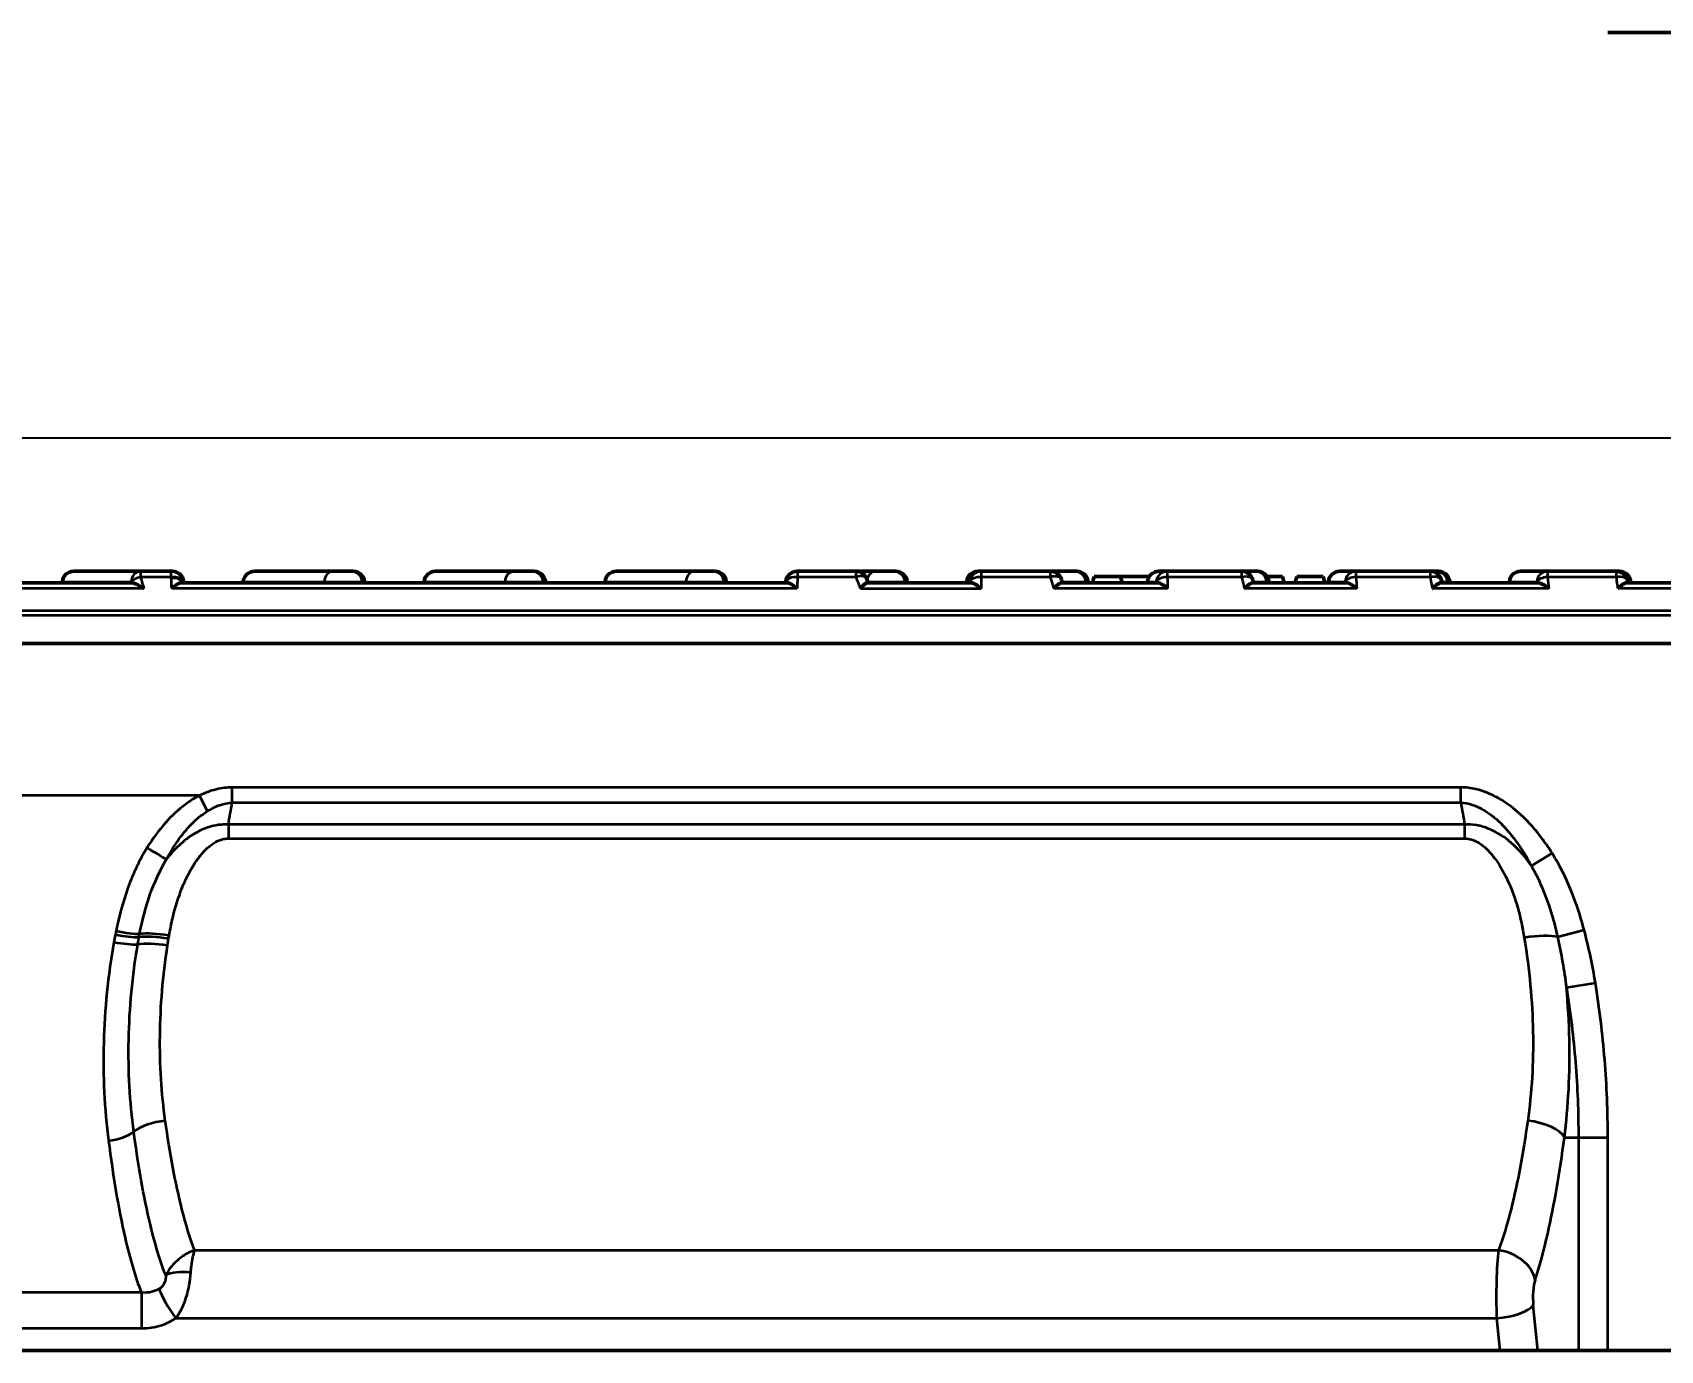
# Model space of a CAD drawing. Header units: millimetres. Extents: x 0 to 1485, y 0 to 1050.
# Drawn here: x 563 to 777.3, y 664.6 to 837.9 of the extents above; entities that cross this region are included whole.
import ezdxf

# ---------------------------------------------------------------- set-up
doc = ezdxf.new("R2010")
doc.units = ezdxf.units.MM
doc.header["$LTSCALE"] = 2.5
for name, color, linetype, lineweight in [('Bemaßung (ISO)', 7, 'Continuous', 25), ('Sichtbar (ISO)', 7, 'Continuous', 50), ('Sichtbar schmal (ISO)', 7, 'Continuous', 35)]:
    doc.layers.add(name, color=color, linetype=linetype, lineweight=lineweight)
doc.styles.add('TXT 3_5', font='isocpeur.ttf')
doc.dimstyles.new('Anrin Standard (DIN)', dxfattribs={"dimscale": 2.5, "dimtxt": 3.5, "dimasz": 2.5, "dimexe": 2, "dimexo": 0, "dimgap": 0.8, "dimtad": 1, "dimrnd": 1e-08, "dimtxsty": 'TXT 3_5', "dimcen": 0.09, "dimdle": 10, "dimclrd": 256, "dimclre": 256, "dimclrt": 256, "dimadec": 0, "dimazin": 2, "dimtfac": 0.714286, "dimtmove": 0, "dimatfit": 3, "dimfxl": 1, "dimtolj": 1, "dimlwd": -1, "dimlwe": -1, "dimarcsym": 0})

# ---------------------------------------------------------------- blocks, each defined once
blk = doc.blocks.new('*D34')
at = {"layer": 'Bemaßung (ISO)', "transparency": 16777216}
for p, q in [((420.15, 757.56), (420.15, 789.56)), ((1420.15, 759.56), (1420.15, 789.56)), ((1413.9, 784.56), (426.4, 784.56))]:
    blk.add_line(p, q, dxfattribs=at)
for points in [[(426.4, 785.6), (426.4, 783.52), (420.15, 784.56)], [(1413.9, 785.6), (1413.9, 783.52), (1420.15, 784.56)]]:
    blk.add_solid(points, dxfattribs=at)
at = {"layer": 'Defpoints', "color": 0, "transparency": 16777216}
for p in [(420.15, 784.56), (1420.15, 759.56), (420.15, 757.56)]:
    blk.add_point(p, dxfattribs=at)
at = {"layer": 'Bemaßung (ISO)', "transparency": 16777216, "insert": (909.65, 795.31), "char_height": 8.75, "attachment_point": 1, "style": 'TXT 3_5'}
blk.add_mtext('\\A1;1000', dxfattribs=at)

msp = doc.modelspace()

# ---------------------------------------------------------------- linework, layer by layer
at = {"layer": 'Sichtbar (ISO)'}
for p, q in [((784.219, 837.934), (770.358, 837.934)), ((575.991, 765.558), (558.926, 765.558)), ((566.921, 765.688), (566.91, 765.558)), ((577.224, 767.058), (568.416, 767.058)), ((577.224, 767.058), (581.257, 767.058)), ((581.4, 767.058), (581.257, 767.058)), ((662.388, 765.558), (582.573, 765.558)), ((582.894, 765.688), (582.905, 765.558)), ((590.731, 765.688), (590.72, 765.558)), ((602.586, 767.058), (592.225, 767.058)), ((604.922, 767.058), (602.586, 767.058)), ((605.209, 767.058), (604.922, 767.058)), ((606.704, 765.688), (606.715, 765.558)), ((614.541, 765.688), (614.529, 765.558)), ((626.396, 767.058), (616.035, 767.058)), ((628.732, 767.058), (626.396, 767.058)), ((629.019, 767.058), (628.732, 767.058)), ((630.513, 765.688), (630.525, 765.558)), ((638.35, 765.688), (638.339, 765.558)), ((650.205, 767.058), (639.844, 767.058)), ((652.541, 767.058), (650.205, 767.058)), ((652.828, 767.058), (652.541, 767.058)), ((654.323, 765.688), (654.334, 765.558)), ((662.16, 765.688), (662.148, 765.558)), ((663.711, 767.058), (663.654, 767.058)), ((663.711, 767.058), (671.425, 767.058)), ((674.015, 767.058), (671.425, 767.058)), ((672.925, 765.558), (686.57, 765.558)), ((676.351, 767.058), (674.015, 767.058)), ((676.638, 767.058), (676.351, 767.058)), ((678.132, 765.688), (678.144, 765.558)), ((685.969, 765.688), (685.958, 765.558)), ((687.875, 767.058), (687.463, 767.058)), ((687.875, 767.058), (697, 767.058)), ((697.824, 767.058), (697, 767.058)), ((700.16, 767.058), (697.824, 767.058)), ((698.459, 765.558), (711.08, 765.558)), ((700.447, 767.058), (700.16, 767.058)), ((701.942, 765.688), (701.953, 765.558)), ((702.533, 765.558), (702.747, 766.358)), ((706.211, 766.358), (702.747, 766.358)), ((710.004, 766.358), (706.211, 766.358)), ((706.426, 765.558), (706.211, 766.358)), ((709.779, 765.688), (709.767, 765.558)), ((712.368, 767.058), (711.273, 767.058)), ((712.368, 767.058), (722.184, 767.058)), ((723.97, 767.058), (722.184, 767.058)), ((735.931, 765.558), (723.608, 765.558)), ((724.257, 767.058), (723.97, 767.058)), ((727.545, 766.358), (725.526, 766.358)), ((725.751, 765.688), (725.763, 765.558)), ((727.759, 765.558), (727.545, 766.358)), ((729.199, 765.558), (729.414, 766.358)), ((732.878, 766.358), (729.414, 766.358)), ((733.092, 765.558), (732.878, 766.358)), ((733.588, 765.688), (733.577, 765.558)), ((737.204, 767.058), (735.082, 767.058)), ((737.204, 767.058), (747.005, 767.058)), ((747.78, 767.058), (747.005, 767.058)), ((748.066, 767.058), (747.78, 767.058)), ((761.143, 765.558), (748.4, 765.558)), ((749.561, 765.688), (749.572, 765.558)), ((757.398, 765.688), (757.386, 765.558)), ((762.403, 767.058), (758.892, 767.058)), ((762.403, 767.058), (771.485, 767.058)), ((771.589, 767.058), (771.485, 767.058)), ((771.876, 767.058), (771.589, 767.058)), ((786.747, 765.558), (772.854, 765.558)), ((773.37, 765.688), (773.382, 765.558)), ((1420.146, 757.558), (420.146, 757.558)), ((756.137, 664.558), (447.298, 664.558)), ((756.137, 664.558), (761.133, 664.558)), ((761.133, 664.558), (766.494, 664.558)), ((770.358, 664.558), (766.494, 664.558)), ((784.219, 664.558), (770.358, 664.558))]:
    msp.add_line(p, q, dxfattribs=at)
for centre, start, end in [((568.416, 765.558), 90, 175), ((581.4, 765.558), 5, 90), ((592.225, 765.558), 90, 175), ((605.209, 765.558), 5, 90), ((616.035, 765.558), 90, 175), ((629.019, 765.558), 5, 90), ((639.844, 765.558), 90, 175), ((652.828, 765.558), 5, 90), ((663.654, 765.558), 90, 175), ((671.425, 765.558), 20.24679, 90), ((676.638, 765.558), 5, 90), ((687.463, 765.558), 90, 175), ((697, 765.558), 17.16298, 90), ((700.447, 765.558), 5, 90), ((711.273, 765.558), 90, 175), ((722.184, 765.558), 14.29063, 90), ((724.257, 765.558), 5, 90), ((735.082, 765.558), 90, 175), ((747.005, 765.558), 11.57049, 90), ((748.066, 765.558), 5, 90), ((758.892, 765.558), 90, 175), ((771.485, 765.558), 8.95534, 90), ((771.876, 765.558), 5, 90)]:
    msp.add_arc(centre, 1.5, start, end, dxfattribs=at)
for centre, major_axis, ratio, start_param, end_param in [((514.284, 722.66), (166.469, -2.683), 0.8671946, 0.3202383, 0.3240057), ((523.558, 725.94), (181.041, -2.59), 0.8673581, 0.2715111, 0.2744249), ((534.349, 730.19), (193.85, -2.395), 0.8675059, 0.2261135, 0.2283659), ((546.989, 735.3), (204.635, -2.108), 0.8676351, 0.1831134, 0.1848332), ((561.776, 741.149), (213.151, -1.742), 0.8677446, 0.1417637, 0.1430373)]:
    msp.add_ellipse(centre, major_axis=major_axis, ratio=ratio, start_param=start_param, end_param=end_param, dxfattribs=at)
msp.add_open_spline([(575.991, 765.558), (575.996, 765.558), (576.002, 765.557), (576.007, 765.557)], degree=3, dxfattribs=at)
for points, knots in [([(577.64, 764.808), (577.637, 764.809), (577.635, 764.811), (577.419, 764.957), (577.204, 765.089), (576.8, 765.307), (576.607, 765.398), (576.275, 765.517), (576.127, 765.554), (576.007, 765.557)], [-0.00088097, -0.00088097, -0.00088097, -0.00088097, 0, 0, 0.08138958, 0.08138958, 0.15787583, 0.15787583, 0.22456904, 0.22456904, 0.22456904, 0.22456904]), ([(582.573, 765.558), (582.527, 765.558), (582.475, 765.548), (582.289, 765.494), (582.137, 765.417), (581.771, 765.185), (581.546, 765.01), (581.322, 764.811), (581.32, 764.809), (581.319, 764.808)], [0.06549671, 0.06549671, 0.06549671, 0.06549671, 0.09741658, 0.09741658, 0.16988112, 0.16988112, 0.26464108, 0.26464108, 0.26538134, 0.26538134, 0.26538134, 0.26538134]), ([(663.626, 764.808), (663.625, 764.809), (663.623, 764.811), (663.387, 765.024), (663.151, 765.208), (662.783, 765.436), (662.64, 765.506), (662.471, 765.551), (662.427, 765.558), (662.388, 765.558)], [-0.00074091, -0.00074091, -0.00074091, -0.00074091, 0, 0, 0.1015583, 0.1015583, 0.17270834, 0.17270834, 0.2004343, 0.2004343, 0.2004343, 0.2004343]), ([(672.925, 765.558), (672.902, 765.558), (672.877, 765.554), (672.765, 765.523), (672.661, 765.463), (672.459, 765.31), (672.366, 765.228), (672.173, 765.038), (672.072, 764.93), (671.97, 764.811), (671.969, 764.809), (671.968, 764.808)], [0.13009079, 0.13009079, 0.13009079, 0.13009079, 0.14981483, 0.14981483, 0.21349869, 0.21349869, 0.26283281, 0.26283281, 0.31326529, 0.31326529, 0.31393801, 0.31393801, 0.31393801, 0.31393801]), ([(687.857, 764.808), (687.855, 764.809), (687.853, 764.811), (687.654, 764.984), (687.455, 765.137), (687.093, 765.375), (686.924, 765.466), (686.702, 765.542), (686.631, 765.558), (686.57, 765.558)], [-0.00076426, -0.00076426, -0.00076426, -0.00076426, 0, 0, 0.0839687, 0.0839687, 0.16183094, 0.16183094, 0.20334685, 0.20334685, 0.20334685, 0.20334685]), ([(698.459, 765.558), (698.424, 765.558), (698.384, 765.549), (698.24, 765.498), (698.122, 765.425), (697.827, 765.195), (697.642, 765.017), (697.457, 764.811), (697.456, 764.809), (697.454, 764.808)], [0.11973499, 0.11973499, 0.11973499, 0.11973499, 0.14915241, 0.14915241, 0.21600036, 0.21600036, 0.30511696, 0.30511696, 0.30579842, 0.30579842, 0.30579842, 0.30579842]), ([(712.418, 764.808), (712.416, 764.809), (712.414, 764.811), (712.228, 764.966), (712.043, 765.105), (711.698, 765.331), (711.535, 765.422), (711.273, 765.529), (711.166, 765.558), (711.08, 765.558)], [-0.00077973, -0.00077973, -0.00077973, -0.00077973, 0, 0, 0.07678225, 0.07678225, 0.14932409, 0.14932409, 0.20652975, 0.20652975, 0.20652975, 0.20652975]), ([(723.608, 765.558), (723.558, 765.558), (723.499, 765.542), (723.317, 765.465), (723.183, 765.376), (722.888, 765.14), (722.724, 764.986), (722.56, 764.811), (722.559, 764.809), (722.557, 764.808)], [0.10962198, 0.10962198, 0.10962198, 0.10962198, 0.14984933, 0.14984933, 0.22061978, 0.22061978, 0.2974342, 0.2974342, 0.29812588, 0.29812588, 0.29812588, 0.29812588]), ([(737.323, 764.808), (737.321, 764.809), (737.319, 764.811), (737.15, 764.947), (736.98, 765.071), (736.661, 765.28), (736.507, 765.368), (736.221, 765.5), (736.086, 765.545), (735.96, 765.557), (735.945, 765.558), (735.931, 765.558)], [-0.00079685, -0.00079685, -0.00079685, -0.00079685, 0, 0, 0.06880607, 0.06880607, 0.13453709, 0.13453709, 0.20075539, 0.20075539, 0.21008556, 0.21008556, 0.21008556, 0.21008556]), ([(748.4, 765.558), (748.334, 765.558), (748.252, 765.533), (748.042, 765.431), (747.906, 765.341), (747.618, 765.111), (747.463, 764.97), (747.308, 764.811), (747.306, 764.809), (747.304, 764.808)], [0.09969693, 0.09969693, 0.09969693, 0.09969693, 0.15107395, 0.15107395, 0.21896037, 0.21896037, 0.28997589, 0.28997589, 0.29067762, 0.29067762, 0.29067762, 0.29067762]), ([(762.596, 764.808), (762.594, 764.809), (762.592, 764.811), (762.289, 765.044), (761.995, 765.235), (761.554, 765.459), (761.395, 765.519), (761.222, 765.553), (761.181, 765.558), (761.143, 765.558)], [-0.00081618, -0.00081618, -0.00081618, -0.00081618, 0, 0, 0.12085206, 0.12085206, 0.20673674, 0.20673674, 0.23593102, 0.23593102, 0.23593102, 0.23593102]), ([(772.854, 765.558), (772.85, 765.558), (772.845, 765.557), (772.757, 765.554), (772.653, 765.516), (772.419, 765.392), (772.287, 765.303), (772.011, 765.086), (771.865, 764.955), (771.717, 764.811), (771.716, 764.809), (771.714, 764.808)], [0.08991015, 0.08991015, 0.08991015, 0.08991015, 0.0931565, 0.0931565, 0.15383938, 0.15383938, 0.21700703, 0.21700703, 0.2827043, 0.2827043, 0.28341593, 0.28341593, 0.28341593, 0.28341593])]:
    msp.add_open_spline(points, degree=3, knots=knots, dxfattribs=at)
at = {"layer": 'Sichtbar schmal (ISO)'}
for p, q in [((566.921, 765.688), (575.971, 765.688)), ((577.224, 767.058), (577.224, 766.308)), ((581.257, 766.308), (577.224, 766.308)), ((581.257, 766.308), (581.257, 767.058)), ((582.747, 765.688), (582.894, 765.688)), ((590.731, 765.688), (601.375, 765.688)), ((601.366, 765.558), (601.375, 765.688)), ((601.375, 765.688), (606.409, 765.688)), ((606.42, 765.558), (606.409, 765.688)), ((606.409, 765.688), (606.704, 765.688)), ((614.541, 765.688), (625.185, 765.688)), ((625.175, 765.558), (625.185, 765.688)), ((625.185, 765.688), (630.218, 765.688)), ((630.23, 765.558), (630.218, 765.688)), ((630.218, 765.688), (630.513, 765.688)), ((638.35, 765.688), (648.994, 765.688)), ((648.985, 765.558), (648.994, 765.688)), ((648.994, 765.688), (654.028, 765.688)), ((654.039, 765.558), (654.028, 765.688)), ((654.028, 765.688), (654.323, 765.688)), ((662.16, 765.688), (662.219, 765.688)), ((663.711, 767.058), (663.711, 766.308)), ((671.425, 766.308), (663.711, 766.308)), ((671.425, 766.308), (671.425, 767.058)), ((672.975, 765.688), (677.837, 765.688)), ((677.849, 765.558), (677.837, 765.688)), ((677.837, 765.688), (678.132, 765.688)), ((685.969, 765.688), (686.392, 765.688)), ((687.875, 767.058), (687.875, 766.308)), ((697, 766.308), (687.875, 766.308)), ((697, 766.308), (697, 767.058)), ((698.529, 765.688), (701.647, 765.688)), ((701.658, 765.558), (701.647, 765.688)), ((701.647, 765.688), (701.942, 765.688)), ((709.779, 765.688), (710.904, 765.688)), ((712.368, 767.058), (712.368, 766.308)), ((722.184, 766.308), (712.368, 766.308)), ((722.184, 766.308), (722.184, 767.058)), ((723.698, 765.688), (725.456, 765.688)), ((725.468, 765.558), (725.456, 765.688)), ((725.456, 765.688), (725.751, 765.688)), ((733.588, 765.688), (735.768, 765.688)), ((737.204, 767.058), (737.204, 766.308)), ((747.005, 766.308), (737.204, 766.308)), ((747.005, 766.308), (747.005, 767.058)), ((748.509, 765.688), (749.266, 765.688)), ((749.277, 765.558), (749.266, 765.688)), ((749.266, 765.688), (749.561, 765.688)), ((757.398, 765.688), (761.004, 765.688)), ((762.403, 767.058), (762.403, 766.308)), ((771.485, 766.308), (762.403, 766.308)), ((771.485, 766.308), (771.485, 767.058)), ((772.983, 765.688), (773.075, 765.688)), ((773.087, 765.558), (773.075, 765.688)), ((773.075, 765.688), (773.37, 765.688)), ((577.64, 764.808), (557.718, 764.808)), ((663.626, 764.808), (581.319, 764.808)), ((671.968, 764.808), (687.857, 764.808)), ((712.418, 764.808), (697.454, 764.808)), ((737.323, 764.808), (722.557, 764.808)), ((762.596, 764.808), (747.304, 764.808)), ((788.269, 764.808), (771.714, 764.808)), ((919.646, 761.846), (420.646, 761.846)), ((919.646, 761.226), (420.646, 761.226)), ((584.987, 737.558), (541.019, 737.558)), ((584.987, 737.558), (586.002, 735.492)), ((751.004, 738.629), (589.288, 738.629)), ((589.288, 736.629), (589.288, 738.629)), ((751.004, 736.629), (751.004, 738.629)), ((589.288, 736.629), (751.004, 736.629)), ((751.505, 733.74), (588.786, 733.74)), ((588.786, 733.74), (588.786, 731.909)), ((751.505, 733.74), (751.505, 731.909)), ((588.786, 731.909), (751.505, 731.909)), ((763.019, 729.995), (760.301, 728.29)), ((763.742, 718.958), (767.247, 719.877)), ((764.912, 712.318), (768.726, 712.936)), ((764.644, 692.558), (766.494, 692.558)), ((766.494, 692.558), (766.494, 664.558)), ((766.494, 692.558), (770.358, 692.558)), ((770.358, 664.558), (770.358, 692.558)), ((584.32, 677.741), (755.972, 677.741)), ((577.327, 672.17), (548.679, 672.17)), ((577.327, 672.17), (577.327, 667.465)), ((581.859, 668.796), (755.723, 668.796)), ((755.723, 668.796), (756.137, 664.558)), ((761.133, 664.558), (760.553, 670.506)), ((548.679, 667.465), (577.327, 667.465))]:
    msp.add_line(p, q, dxfattribs=at)
for centre, major_axis, ratio, start_param, end_param in [((577.224, 765.558), (0, 1.5), 0.8387237, 0, 1.4835299), ((577.224, 765.558), (1.448, 0.392), 0.4868165, 1.4398448, 2.471518), ((581.257, 765.558), (0, 1.5), 0.9973786, 4.7996554, 6.2831853), ((581.257, 765.558), (1.498, 0.069), 0.4996066, 0.0833098, 1.5479023), ((581.262, 765.427), (1.498, 0.068), 0.49962, 0.0848877, 1.5482944), ((602.586, 765.558), (0, 1.5), 0.8102979, 0, 1.4835299), ((604.922, 765.558), (0, 1.5), 0.9947477, 4.7996554, 6.2831853), ((626.396, 765.558), (0, 1.5), 0.8102979, 0, 1.4835299), ((628.732, 765.558), (0, 1.5), 0.9947477, 4.7996554, 6.2831853), ((650.205, 765.558), (0, 1.5), 0.8102979, 0, 1.4835299), ((652.541, 765.558), (0, 1.5), 0.9947477, 4.7996554, 6.2831853), ((663.711, 765.558), (0, 1.5), 0.998949, 0, 1.4835299), ((663.711, 765.558), (-1.497, 0.091), 0.4993017, 4.7428818, 6.2304608), ((671.425, 765.558), (1.407, 0.519), 0.4762896, 0, 1.3968888), ((674.015, 765.558), (0, 1.5), 0.8102979, 0, 1.2632709), ((676.351, 765.558), (0, 1.5), 0.9947477, 4.7996554, 6.2831853), ((687.875, 765.558), (0, 1.5), 0.9924609, 0, 1.4835299), ((687.875, 765.558), (-1.5, 0.025), 0.4999467, 4.7208152, 6.1417356), ((697, 765.558), (1.433, 0.443), 0.4830211, 0, 1.4227103), ((697.824, 765.558), (0, 1.5), 0.8102979, 0, 0.308236), ((700.16, 765.558), (0, 1.5), 0.9947477, 4.7996554, 6.2831853), ((712.368, 765.558), (0, 1.5), 0.9799409, 0, 1.4835299), ((712.368, 765.558), (-1.499, -0.042), 0.4998516, 4.6983267, 6.0519092), ((722.184, 765.558), (1.454, 0.37), 0.4882611, 0, 1.4470606), ((723.97, 765.558), (0, 1.5), 0.9947477, 4.7996554, 6.2831853), ((737.204, 765.558), (0, 1.5), 0.9611534, 0, 1.4835299), ((737.204, 765.558), (-1.496, -0.112), 0.498955, 4.6750978, 5.9603247), ((747.005, 765.558), (1.47, 0.301), 0.4923213, 0, 1.4703408), ((747.78, 765.558), (0, 1.5), 0.9947477, 4.7996554, 6.2831853), ((762.403, 765.558), (0, 1.5), 0.935721, 0, 1.4835299), ((762.403, 765.558), (1.489, 0.185), 0.497135, 1.5091569, 2.724625), ((771.485, 765.558), (1.482, 0.233), 0.4954078, 0, 1.4928852), ((771.589, 765.558), (0, 1.5), 0.9947477, 4.7996554, 6.2831853), ((578.09, 730.948), (3.364, -2.164), 0.0500202, 4.7445439, 5.5968194), ((573.716, 718.943), (3.933, -0.73), 0.1638131, 4.7427984, 5.6647222), ((573.901, 719.904), (3.924, -0.776), 0.1548249, 4.7429921, 5.6597427), ((573.992, 720.356), (-3.916, 0.814), 0.1504953, 1.6020732, 2.5165194), ((580.77, 716.764), (-4.946, 0.73), 0.2137347, 4.7439152, 5.657712), ((580.911, 717.688), (-4.939, 0.776), 0.2074003, 4.7449598, 5.6526043), ((580.977, 718.094), (4.933, -0.818), 0.2045184, 1.6047168, 2.5093146), ((759.361, 717.81), (-4.938, -0.784), 0.206567, 3.589537, 4.6796033), ((580.477, 692.558), (4.957, 0.658), 0.4408493, 1.5123365, 2.5034107), ((759.815, 692.558), (4.957, -0.658), 0.4408493, 0.292505, 1.6292562), ((573, 693.949), (-3.964, -0.537), 0.4436245, 1.5108164, 2.5022777), ((756.479, 671.532), (0, -8), 0.1004809, 3.8238431, 5.0614548), ((755.972, 673.86), (-4.748, 1.566), 0.7598963, 3.5510984, 4.9579654), ((583.84, 673.168), (-3.963, 0.543), 0.4059027, 4.7679743, 5.7527529), ((761.308, 671.532), (0, 3), 0.2679492, 0.6822505, 1.9198622), ((581.859, 670.164), (2.204, -3.338), 0.1966396, 3.7477744, 5.0018261), ((755.723, 670.506), (4.976, 0.485), 0.3405929, 4.6791847, 6.0043068)]:
    msp.add_ellipse(centre, major_axis=major_axis, ratio=ratio, start_param=start_param, end_param=end_param, dxfattribs=at)
for points, knots in [([(576.007, 765.557), (576.007, 765.559), (576.007, 765.56), (575.994, 765.604), (575.983, 765.646), (575.971, 765.688)], [1.1264747201, 1.1264747201, 1.1264747201, 1.1264747201, 1.1265289506, 1.1265289506, 1.1281067046, 1.1281067046, 1.1281067046, 1.1281067046]), ([(577.224, 766.308), (577.235, 766.265), (577.247, 766.223), (577.383, 765.721), (577.51, 765.263), (577.64, 764.808)], [-1.128106705, -1.128106705, -1.128106705, -1.128106705, -1.126528951, -1.126528951, -1.109334667, -1.109334667, -1.109334667, -1.109334667]), ([(581.262, 766.177), (581.262, 766.182), (581.262, 766.188), (581.26, 766.232), (581.258, 766.27), (581.257, 766.308)], [-1.4920267285, -1.4920267285, -1.4920267285, -1.4920267285, -1.4918500571, -1.4918500571, -1.4906571713, -1.4906571713, -1.4906571713, -1.4906571713]), ([(582.747, 765.688), (582.749, 765.65), (582.75, 765.612), (582.752, 765.569), (582.752, 765.563), (582.753, 765.558)], [1.4906571713, 1.4906571713, 1.4906571713, 1.4906571713, 1.4918500571, 1.4918500571, 1.4920267285, 1.4920267285, 1.4920267285, 1.4920267285]), ([(663.711, 766.308), (663.689, 765.943), (663.668, 765.578), (663.648, 765.212), (663.641, 765.077), (663.633, 764.942), (663.626, 764.808)], [1.464155465, 1.464155465, 1.464155465, 1.464155465, 1.475604627, 1.475604627, 1.475604627, 1.479833014, 1.479833014, 1.479833014, 1.479833014]), ([(671.968, 764.808), (671.913, 764.962), (671.858, 765.115), (671.803, 765.269), (671.678, 765.616), (671.552, 765.963), (671.425, 766.308)], [-1.014229976, -1.014229976, -1.014229976, -1.014229976, -1.008951605, -1.008951605, -1.008951605, -0.996997651, -0.996997651, -0.996997651, -0.996997651]), ([(686.39, 765.558), (686.391, 765.592), (686.391, 765.627), (686.392, 765.671), (686.392, 765.68), (686.392, 765.688)], [-1.5426470398, -1.5426470398, -1.5426470398, -1.5426470398, -1.5415469432, -1.5415469432, -1.5412706486, -1.5412706486, -1.5412706486, -1.5412706486]), ([(687.875, 766.308), (687.875, 766.299), (687.875, 766.29), (687.866, 765.79), (687.86, 765.299), (687.857, 764.808)], [1.541270649, 1.541270649, 1.541270649, 1.541270649, 1.541546943, 1.541546943, 1.557060257, 1.557060257, 1.557060257, 1.557060257]), ([(697.454, 764.808), (697.41, 764.957), (697.365, 765.107), (697.32, 765.256), (697.215, 765.608), (697.108, 765.958), (697, 766.308)], [-1.09140289, -1.09140289, -1.09140289, -1.09140289, -1.086436866, -1.086436866, -1.086436866, -1.074747737, -1.074747737, -1.074747737, -1.074747737]), ([(710.908, 765.558), (710.907, 765.588), (710.906, 765.619), (710.905, 765.662), (710.905, 765.675), (710.904, 765.688)], [1.5201419863, 1.5201419863, 1.5201419863, 1.5201419863, 1.5211188008, 1.5211188008, 1.5215360388, 1.5215360388, 1.5215360388, 1.5215360388]), ([(712.368, 766.308), (712.369, 766.294), (712.369, 766.281), (712.383, 765.781), (712.399, 765.294), (712.418, 764.808)], [-1.521536039, -1.521536039, -1.521536039, -1.521536039, -1.521118801, -1.521118801, -1.50553464, -1.50553464, -1.50553464, -1.50553464]), ([(722.557, 764.808), (722.522, 764.954), (722.486, 765.1), (722.45, 765.246), (722.362, 765.601), (722.274, 765.954), (722.184, 766.308)], [-1.16721832, -1.16721832, -1.16721832, -1.16721832, -1.162488308, -1.162488308, -1.162488308, -1.150984398, -1.150984398, -1.150984398, -1.150984398]), ([(735.778, 765.558), (735.776, 765.583), (735.774, 765.609), (735.771, 765.653), (735.769, 765.671), (735.768, 765.688)], [1.439093146, 1.439093146, 1.439093146, 1.439093146, 1.4399363353, 1.4399363353, 1.4405145314, 1.4405145314, 1.4405145314, 1.4405145314]), ([(737.204, 766.308), (737.205, 766.29), (737.207, 766.272), (737.244, 765.772), (737.283, 765.289), (737.323, 764.808)], [-1.440514531, -1.440514531, -1.440514531, -1.440514531, -1.439936335, -1.439936335, -1.424189303, -1.424189303, -1.424189303, -1.424189303]), ([(747.304, 764.808), (747.277, 764.951), (747.249, 765.094), (747.22, 765.237), (747.15, 765.594), (747.078, 765.951), (747.005, 766.308)], [-1.242285136, -1.242285136, -1.242285136, -1.242285136, -1.237735076, -1.237735076, -1.237735076, -1.226345844, -1.226345844, -1.226345844, -1.226345844]), ([(761.021, 765.558), (761.019, 765.578), (761.016, 765.599), (761.01, 765.642), (761.007, 765.665), (761.004, 765.688)], [1.3551333172, 1.3551333172, 1.3551333172, 1.3551333172, 1.3558210922, 1.3558210922, 1.3565934311, 1.3565934311, 1.3565934311, 1.3565934311]), ([(762.403, 766.308), (762.405, 766.284), (762.408, 766.261), (762.471, 765.761), (762.532, 765.284), (762.596, 764.808)], [-1.356593431, -1.356593431, -1.356593431, -1.356593431, -1.355821092, -1.355821092, -1.33981175, -1.33981175, -1.33981175, -1.33981175]), ([(771.714, 764.808), (771.693, 764.948), (771.672, 765.088), (771.651, 765.228), (771.597, 765.589), (771.541, 765.948), (771.485, 766.308)], [-1.317128163, -1.317128163, -1.317128163, -1.317128163, -1.312714942, -1.312714942, -1.312714942, -1.30137516, -1.30137516, -1.30137516, -1.30137516]), ([(584.987, 737.558), (584.336, 737.226), (583.714, 736.833), (582.18, 735.696), (581.317, 734.883), (579.621, 732.983), (578.813, 731.874), (578.09, 730.71)], [0, 0, 0, 0, 0.21762155, 0.21762155, 0.56581604, 0.56581604, 0.9671078, 0.9671078, 0.9671078, 0.9671078]), ([(589.288, 738.629), (588.57, 738.629), (587.853, 738.534), (586.407, 738.174), (585.68, 737.898), (584.987, 737.558)], [0, 0, 0, 0, 0.21532789, 0.21532789, 0.44715455, 0.44715455, 0.44715455, 0.44715455]), ([(763.019, 729.995), (762.635, 730.608), (762.228, 731.207), (760.938, 732.953), (759.982, 734.05), (758.009, 735.864), (757.022, 736.613), (755.021, 737.741), (754.026, 738.156), (752.337, 738.547), (751.671, 738.629), (751.004, 738.629)], [0, 0, 0, 0, 0.2172349, 0.2172349, 0.6516689, 0.6516689, 1.0209035, 1.0209035, 1.340957, 1.340957, 1.5409905, 1.5409905, 1.5409905, 1.5409905]), ([(580.624, 729.168), (581.194, 730.228), (581.829, 731.242), (583.155, 732.989), (583.829, 733.741), (585.019, 734.804), (585.5, 735.174), (586.002, 735.492)], [-0.9671078, -0.9671078, -0.9671078, -0.9671078, -0.56581604, -0.56581604, -0.21762155, -0.21762155, 0, 0, 0, 0]), ([(586.002, 735.492), (586.536, 735.83), (587.094, 736.11), (588.2, 736.492), (588.745, 736.605), (589.288, 736.629)], [-0.44715455, -0.44715455, -0.44715455, -0.44715455, -0.21532789, -0.21532789, 0, 0, 0, 0]), ([(751.004, 736.629), (751.508, 736.607), (752.015, 736.508), (753.305, 736.087), (754.07, 735.67), (755.616, 734.562), (756.382, 733.839), (757.92, 732.107), (758.668, 731.068), (759.68, 729.426), (759.999, 728.864), (760.301, 728.29)], [-1.5409905, -1.5409905, -1.5409905, -1.5409905, -1.340957, -1.340957, -1.0209035, -1.0209035, -0.6516689, -0.6516689, -0.2172349, -0.2172349, 0, 0, 0, 0]), ([(588.786, 733.74), (588.475, 733.756), (588.164, 733.75), (587.376, 733.685), (586.91, 733.597), (585.854, 733.304), (585.288, 733.068), (584.123, 732.46), (583.547, 732.068), (582.332, 731.095), (581.73, 730.492), (580.993, 729.634), (580.805, 729.402), (580.624, 729.168)], [0, 0, 0, 0, 0.0550176, 0.0550176, 0.14304576, 0.14304576, 0.26637037, 0.26637037, 0.41900294, 0.41900294, 0.61904799, 0.61904799, 0.69140924, 0.69140924, 0.69140924, 0.69140924]), ([(760.301, 728.29), (759.575, 729.361), (758.726, 730.391), (756.827, 732.049), (755.849, 732.723), (754.167, 733.388), (753.64, 733.545), (752.575, 733.729), (752.044, 733.767), (751.505, 733.74)], [0.88754225, 0.88754225, 0.88754225, 0.88754225, 1.20904069, 1.20904069, 1.46708292, 1.46708292, 1.57299794, 1.57299794, 1.66798189, 1.66798189, 1.66798189, 1.66798189]), ([(580.977, 719.13), (581.044, 719.525), (581.118, 719.919), (581.444, 721.512), (581.751, 722.706), (582.436, 724.784), (582.781, 725.675), (583.474, 727.152), (583.792, 727.75), (584.49, 728.877), (584.868, 729.409), (585.623, 730.278), (585.979, 730.632), (586.692, 731.194), (587.036, 731.416), (587.673, 731.708), (587.952, 731.803), (588.42, 731.891), (588.603, 731.909), (588.786, 731.909)], [-1.6384232, -1.6384232, -1.6384232, -1.6384232, -1.5117285, -1.5117285, -1.125311, -1.125311, -0.8280667, -0.8280667, -0.619048, -0.619048, -0.4190029, -0.4190029, -0.2663704, -0.2663704, -0.1430458, -0.1430458, -0.0550176, -0.0550176, 0, 0, 0, 0]), ([(751.505, 731.909), (751.822, 731.909), (752.137, 731.855), (752.774, 731.654), (753.092, 731.499), (754.113, 730.866), (754.718, 730.258), (756.012, 728.649), (756.617, 727.585), (757.695, 725.274), (758.142, 724.009), (758.869, 721.45), (759.148, 720.154), (759.361, 718.855)], [-1.6679819, -1.6679819, -1.6679819, -1.6679819, -1.5729979, -1.5729979, -1.4670829, -1.4670829, -1.2090407, -1.2090407, -0.8339909, -0.8339909, -0.4169955, -0.4169955, 0, 0, 0, 0]), ([(578.09, 730.71), (577.057, 729.046), (576.228, 727.253), (574.888, 723.561), (574.377, 721.661), (573.992, 719.741)], [0, 0, 0, 0, 0.5740654, 0.5740654, 1.1481309, 1.1481309, 1.1481309, 1.1481309]), ([(577.096, 719.351), (577.43, 721.104), (577.876, 722.828), (579.036, 726.139), (579.752, 727.728), (580.624, 729.168)], [-1.1481309, -1.1481309, -1.1481309, -1.1481309, -0.5740654, -0.5740654, 0, 0, 0, 0]), ([(767.247, 719.877), (766.961, 720.966), (766.635, 722.045), (765.671, 724.81), (764.966, 726.474), (763.781, 728.723), (763.413, 729.367), (763.019, 729.995)], [0, 0, 0, 0, 0.3378475, 0.3378475, 0.8784035, 0.8784035, 1.1006716, 1.1006716, 1.1006716, 1.1006716]), ([(760.301, 728.29), (760.626, 727.721), (760.93, 727.135), (761.908, 725.074), (762.485, 723.535), (763.26, 720.972), (763.519, 719.97), (763.742, 718.958)], [-1.1006716, -1.1006716, -1.1006716, -1.1006716, -0.8784035, -0.8784035, -0.3378475, -0.3378475, 0, 0, 0, 0]), ([(573.716, 718.277), (572.925, 713.859), (572.48, 709.412), (572.251, 700.636), (572.47, 696.304), (573, 692.162)], [0, 0, 0, 0, 1.317945, 1.317945, 2.6393834, 2.6393834, 2.6393834, 2.6393834]), ([(573.901, 719.273), (573.869, 719.107), (573.838, 718.941), (573.776, 718.609), (573.746, 718.443), (573.716, 718.277)], [0, 0, 0, 0, 0.049547957, 0.049547957, 0.099102646, 0.099102646, 0.099102646, 0.099102646]), ([(573.992, 719.741), (573.977, 719.663), (573.961, 719.585), (573.931, 719.429), (573.916, 719.351), (573.901, 719.273)], [0, 0, 0, 0, 0.023357015, 0.023357015, 0.04665176, 0.04665176, 0.04665176, 0.04665176]), ([(576.323, 693.331), (575.8, 697.231), (575.574, 701.311), (575.748, 709.59), (576.144, 713.79), (576.851, 717.974)], [-2.6393834, -2.6393834, -2.6393834, -2.6393834, -1.317945, -1.317945, 0, 0, 0, 0]), ([(576.851, 717.974), (576.878, 718.132), (576.905, 718.289), (576.96, 718.604), (576.988, 718.762), (577.016, 718.919)], [-0.099102646, -0.099102646, -0.099102646, -0.099102646, -0.049547957, -0.049547957, 0, 0, 0, 0]), ([(577.016, 718.919), (577.029, 718.991), (577.043, 719.063), (577.069, 719.207), (577.083, 719.279), (577.096, 719.351)], [-0.04665176, -0.04665176, -0.04665176, -0.04665176, -0.023357015, -0.023357015, 0, 0, 0, 0]), ([(580.77, 717.843), (580.793, 717.992), (580.816, 718.141), (580.863, 718.439), (580.887, 718.589), (580.911, 718.738)], [-0.095679822, -0.095679822, -0.095679822, -0.095679822, -0.047839911, -0.047839911, 0, 0, 0, 0]), ([(759.361, 718.855), (760.046, 714.685), (760.43, 710.529), (760.579, 702.429), (760.342, 698.486), (759.815, 694.777)], [-2.6764536, -2.6764536, -2.6764536, -2.6764536, -1.3382268, -1.3382268, 0, 0, 0, 0]), ([(763.742, 718.958), (763.983, 717.853), (764.202, 716.746), (764.593, 714.532), (764.765, 713.424), (764.912, 712.318)], [-0.70996152, -0.70996152, -0.70996152, -0.70996152, -0.35498076, -0.35498076, 0, 0, 0, 0]), ([(768.726, 712.936), (768.537, 714.104), (768.317, 715.267), (767.822, 717.581), (767.547, 718.732), (767.247, 719.877)], [0, 0, 0, 0, 0.35498076, 0.35498076, 0.70996152, 0.70996152, 0.70996152, 0.70996152]), ([(580.477, 694.777), (579.971, 698.336), (579.732, 702.111), (579.827, 709.866), (580.16, 713.845), (580.77, 717.843)], [0, 0, 0, 0, 1.2841148, 1.2841148, 2.5682295, 2.5682295, 2.5682295, 2.5682295]), ([(764.644, 692.558), (765.171, 696.687), (765.4, 701.025), (765.26, 707.717), (765.128, 710.013), (764.912, 712.318)], [0, 0, 0, 0, 1.3382268, 1.3382268, 2.0276892, 2.0276892, 2.0276892, 2.0276892]), ([(764.912, 712.318), (765.441, 709.054), (765.837, 705.769), (766.364, 699.175), (766.494, 695.867), (766.494, 692.558)], [-2.0465557, -2.0465557, -2.0465557, -2.0465557, -1.0232779, -1.0232779, 0, 0, 0, 0]), ([(770.358, 692.558), (770.358, 695.968), (770.224, 699.379), (769.68, 706.18), (769.272, 709.569), (768.726, 712.936)], [0, 0, 0, 0, 1.0232779, 1.0232779, 2.0465557, 2.0465557, 2.0465557, 2.0465557]), ([(584.32, 677.741), (583.723, 679.344), (583.172, 681.16), (581.8, 686.594), (581.078, 690.546), (580.477, 694.777)], [0.6472371, 0.6472371, 0.6472371, 0.6472371, 1.526791, 1.526791, 3.0535819, 3.0535819, 3.0535819, 3.0535819]), ([(759.815, 694.777), (759.214, 690.546), (758.492, 686.594), (757.119, 681.16), (756.569, 679.344), (755.972, 677.741)], [-3.0535819, -3.0535819, -3.0535819, -3.0535819, -1.526791, -1.526791, -0.6472371, -0.6472371, -0.6472371, -0.6472371]), ([(573, 692.162), (573.581, 687.619), (574.293, 683.26), (575.803, 676.669), (576.514, 674.196), (577.327, 672.17)], [0, 0, 0, 0, 1.4493249, 1.4493249, 2.4651594, 2.4651594, 2.4651594, 2.4651594]), ([(580.534, 674.45), (579.777, 676.353), (579.104, 678.611), (577.625, 684.783), (576.91, 688.956), (576.323, 693.331)], [-2.4232956, -2.4232956, -2.4232956, -2.4232956, -1.4493249, -1.4493249, 0, 0, 0, 0]), ([(760.801, 673.86), (761.398, 675.67), (761.949, 677.706), (763.321, 683.726), (764.043, 688.029), (764.644, 692.558)], [0.6472371, 0.6472371, 0.6472371, 0.6472371, 1.526791, 1.526791, 3.0535819, 3.0535819, 3.0535819, 3.0535819]), ([(584.32, 677.741), (583.818, 677.562), (583.314, 677.311), (582.275, 676.621), (581.747, 676.157), (581.003, 675.251), (580.746, 674.866), (580.534, 674.45)], [-0.00089662, -0.00089662, -0.00089662, -0.00089662, 0.06586354, 0.06586354, 0.14335821, 0.14335821, 0.19179239, 0.19179239, 0.19179239, 0.19179239]), ([(583.84, 674.804), (583.86, 675.097), (583.889, 675.38), (583.977, 676.087), (584.046, 676.49), (584.183, 677.179), (584.252, 677.474), (584.32, 677.741)], [-0.19179239, -0.19179239, -0.19179239, -0.19179239, -0.14335821, -0.14335821, -0.06586354, -0.06586354, 0.00089662, 0.00089662, 0.00089662, 0.00089662]), ([(580.534, 674.45), (580.541, 674.255), (580.53, 674.063), (580.448, 673.598), (580.344, 673.347), (580.059, 672.943), (579.881, 672.787), (579.681, 672.664), (579.677, 672.662), (579.673, 672.66)], [-0.86374056, -0.86374056, -0.86374056, -0.86374056, -0.77399967, -0.77399967, -0.63041426, -0.63041426, -0.48845197, -0.48845197, -0.4858515, -0.4858515, -0.4858515, -0.4858515]), ([(581.859, 668.796), (581.866, 668.805), (581.873, 668.814), (582.266, 669.339), (582.622, 669.958), (583.228, 671.417), (583.474, 672.265), (583.735, 673.7), (583.803, 674.263), (583.84, 674.804)], [0.4858515, 0.4858515, 0.4858515, 0.4858515, 0.48845197, 0.48845197, 0.63041426, 0.63041426, 0.77399967, 0.77399967, 0.86374056, 0.86374056, 0.86374056, 0.86374056]), ([(579.673, 672.66), (579.381, 672.484), (579.059, 672.351), (578.275, 672.154), (577.802, 672.122), (577.327, 672.17)], [-0.4822797, -0.4822797, -0.4822797, -0.4822797, -0.27246914, -0.27246914, 0, 0, 0, 0]), ([(577.327, 667.465), (578.235, 667.465), (579.144, 667.609), (580.659, 668.114), (581.286, 668.418), (581.859, 668.796)], [0, 0, 0, 0, 0.27246914, 0.27246914, 0.4822797, 0.4822797, 0.4822797, 0.4822797])]:
    msp.add_open_spline(points, degree=3, knots=knots, dxfattribs=at)
for points in [[(581.319, 764.808), (581.302, 765.264), (581.283, 765.721), (581.262, 766.177)], [(662.211, 765.558), (662.213, 765.601), (662.216, 765.645), (662.219, 765.688)], [(588.786, 733.74), (588.941, 734.705), (589.109, 735.668), (589.288, 736.629)], [(751.004, 736.629), (751.183, 735.668), (751.35, 734.705), (751.505, 733.74)], [(580.911, 718.738), (580.932, 718.868), (580.954, 718.999), (580.977, 719.13)]]:
    msp.add_open_spline(points, degree=3, dxfattribs=at)

# ---------------------------------------------------------------- dimensions: what is measured, and where the dimension line sits
at = {"layer": 'Bemaßung (ISO)'}
dim = msp.add_linear_dim(base=(420.146, 784.56), p1=(1420.146, 759.56), p2=(420.146, 757.558), dimstyle='Anrin Standard (DIN)', override={"dimgap": 0.8, "dimdec": 2, "dimtol": 0, "dimlim": 0, "dimtp": 0, "dimtm": 0, "dimtdec": 2, "dimtofl": 0, "dimatfit": 1}, dxfattribs=at)
dim.commit()
dim.dimension.update_dxf_attribs({"geometry": '*D34', "text_midpoint": (920.146, 784.56), "dimtype": 160})

doc.saveas('drawing.dxf')
